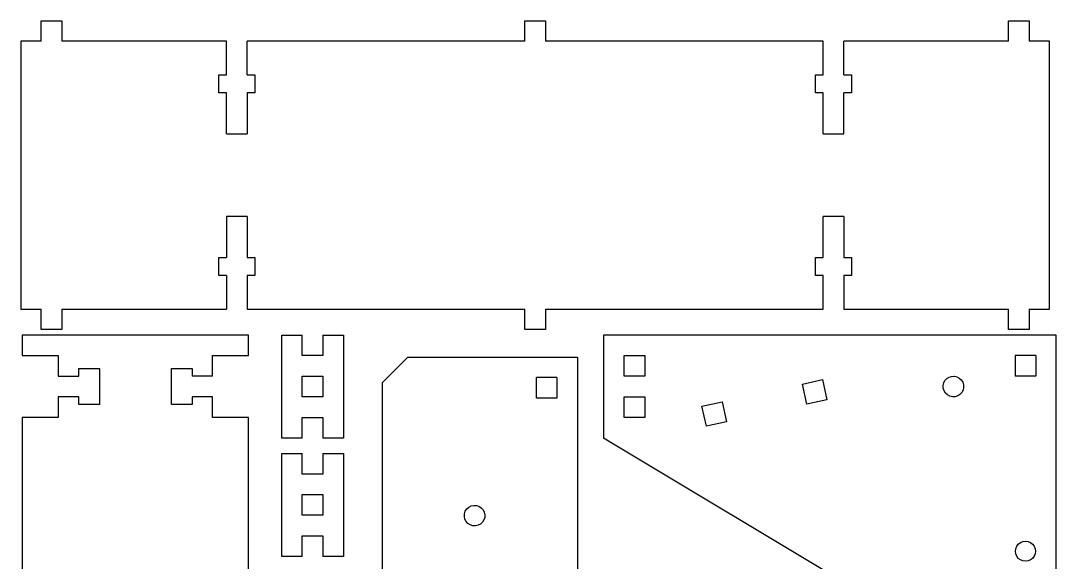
# Model space of a CAD drawing. Extents: x 0 to 201, y 0 to 275.
# Drawn here: x 0.1 to 201.4, y 169.6 to 274.8 of the extents above; entities that cross this region are included whole.
import ezdxf

# ---------------------------------------------------------------- set-up
doc = ezdxf.new("R2010")
doc.units = 0
doc.layers.add('PROFILEEDGES', color=7, linetype='CONTINUOUS')

msp = doc.modelspace()

# ---------------------------------------------------------------- linework, layer by layer
at = {"layer": 'PROFILEEDGES', "color": 7}
for points in [[(4.132294, 270.778108), (4.132294, 274.778108), (8.132294, 274.778108), (8.132294, 270.778108)], [(98.132302, 270.778108), (98.132302, 274.778108)], [(98.132302, 274.778108), (102.132299, 274.778108)], [(102.132299, 274.778108), (102.132299, 270.778108)], [(192.132305, 274.778108), (196.132302, 274.778108)], [(192.132305, 270.778108), (192.132305, 274.778108)], [(196.132302, 274.778108), (196.132302, 270.778108)], [(0.132292, 270.778108), (0.132292, 218.778107)], [(4.132294, 270.778108), (0.132292, 270.778108)], [(40.132294, 270.778108), (8.132294, 270.778108)], [(40.132294, 264.278108), (40.132294, 270.778108)], [(44.132294, 264.278108), (44.132294, 270.778108)], [(98.132302, 270.778108), (44.132294, 270.778108)], [(156.132302, 270.778108), (102.132299, 270.778108)], [(156.132302, 264.278108), (156.132302, 270.778108)], [(160.1323, 264.278108), (160.1323, 270.778108)], [(192.132305, 270.778108), (160.1323, 270.778108)], [(200.132299, 270.778108), (196.132302, 270.778108)], [(200.132299, 218.778107), (200.132299, 270.778108)], [(38.632294, 264.278108), (40.132294, 264.278108)], [(38.632294, 260.778107), (38.632294, 264.278108)], [(44.132294, 264.278108), (45.632293, 264.278108)], [(45.632293, 264.278108), (45.632293, 260.778107)], [(154.6323, 264.278108), (156.132302, 264.278108)], [(154.6323, 260.778107), (154.6323, 264.278108)], [(160.1323, 264.278108), (161.632302, 264.278108)], [(161.632302, 264.278108), (161.632302, 260.778107)], [(40.132294, 260.778107), (38.632294, 260.778107)], [(40.132294, 252.778107), (40.132294, 260.778107)], [(45.632293, 260.778107), (44.132294, 260.778107)], [(44.132294, 260.778107), (44.132294, 252.778107)], [(156.132302, 260.778107), (154.6323, 260.778107)], [(156.132302, 252.778107), (156.132302, 260.778107)], [(156.132302, 252.778107), (160.1323, 252.778107), (160.1323, 260.778107)], [(161.632302, 260.778107), (160.1323, 260.778107)], [(40.132294, 252.778107), (44.132294, 252.778107)], [(44.132294, 236.778108), (40.132294, 236.778108), (40.132294, 228.778108)], [(44.132294, 236.778108), (44.132294, 228.778108)], [(160.1323, 236.778108), (156.132302, 236.778108)], [(156.132302, 228.778108), (156.132302, 236.778108)], [(160.1323, 236.778108), (160.1323, 228.778108)], [(38.632294, 228.778108), (40.132294, 228.778108)], [(38.632294, 225.278107), (38.632294, 228.778108)], [(44.132294, 228.778108), (45.632293, 228.778108)], [(45.632293, 228.778108), (45.632293, 225.278107)], [(154.6323, 225.278107), (154.6323, 228.778108), (156.132302, 228.778108)], [(161.632302, 228.778108), (161.632302, 225.278107), (160.1323, 225.278107)], [(160.1323, 228.778108), (161.632302, 228.778108)], [(40.132294, 225.278107), (38.632294, 225.278107)], [(40.132294, 225.278107), (40.132294, 218.778107)], [(44.132294, 225.278107), (44.132294, 218.778107)], [(45.632293, 225.278107), (44.132294, 225.278107)], [(156.132302, 225.278107), (154.6323, 225.278107)], [(156.132302, 218.778107), (156.132302, 225.278107)], [(160.1323, 225.278107), (160.1323, 218.778107)], [(0.132292, 218.778107), (4.132294, 218.778107)], [(8.132294, 218.778107), (8.132294, 214.778107), (4.132294, 214.778107)], [(4.132294, 214.778107), (4.132294, 218.778107)], [(8.132294, 218.778107), (40.132294, 218.778107)], [(44.132294, 218.778107), (98.132302, 218.778107)], [(98.132302, 214.778107), (98.132302, 218.778107)], [(102.132299, 218.778107), (102.132299, 214.778107)], [(102.132299, 218.778107), (156.132302, 218.778107)], [(160.1323, 218.778107), (192.132305, 218.778107)], [(192.132305, 214.778107), (192.132305, 218.778107)], [(196.132302, 218.778107), (196.132302, 214.778107)], [(196.132302, 218.778107), (200.132299, 218.778107)], [(0.428128, 213.719776), (0.428128, 209.719776)], [(44.428127, 213.719776), (0.428128, 213.719776)], [(44.428127, 209.719776), (44.428127, 213.719776)], [(50.864762, 213.719776), (54.864762, 213.719776)], [(50.864762, 193.719776), (50.864762, 213.719776)], [(54.864762, 209.719776), (54.864762, 213.719776)], [(58.864762, 213.719776), (62.864762, 213.719776)], [(58.864762, 213.719776), (58.864762, 209.719776)], [(62.864762, 213.719776), (62.864762, 193.719776)], [(102.132299, 214.778107), (98.132302, 214.778107)], [(113.42814, 213.719776), (113.42814, 193.719776)], [(201.428133, 213.719776), (113.42814, 213.719776)], [(196.132302, 214.778107), (192.132305, 214.778107)], [(201.428133, 13.719776), (201.428133, 213.719776)], [(0.428128, 209.719776), (7.428127, 209.719776)], [(7.428127, 209.719776), (7.428127, 205.719776)], [(37.428128, 205.719776), (37.428128, 209.719776), (44.428127, 209.719776)], [(58.864762, 209.719776), (54.864762, 209.719776)], [(75.36012, 209.454214), (70.36013, 204.454216)], [(75.36012, 209.454214), (108.360117, 209.454214)], [(108.360117, 209.454214), (108.360117, 9.454214)], [(117.428137, 205.719776), (117.428137, 209.719776)], [(117.428137, 209.719776), (121.428134, 209.719776)], [(121.428134, 209.719776), (121.428134, 205.719776)], [(193.428138, 209.719776), (193.428138, 205.719776)], [(197.428136, 209.719776), (193.428138, 209.719776)], [(197.428136, 209.719776), (197.428136, 205.719776)], [(7.428127, 205.719776), (11.428127, 205.719776)], [(11.428127, 205.719776), (11.428127, 207.219776)], [(11.428127, 207.219776), (15.428127, 207.219776)], [(15.428127, 207.219776), (15.428127, 200.219776)], [(44.428127, 197.719776), (37.428128, 197.719776), (37.428128, 201.719776), (33.428128, 201.719776), (33.428128, 200.219776), (29.428128, 200.219776), (29.428128, 207.219776), (33.428128, 207.219776), (33.428128, 205.719776)], [(37.428128, 205.719776), (33.428128, 205.719776)], [(54.864762, 205.719776), (58.864762, 205.719776)], [(54.864762, 201.719776), (54.864762, 205.719776)], [(58.864762, 205.719776), (58.864762, 201.719776)], [(104.36012, 205.454214), (100.360123, 205.454214)], [(100.360123, 201.454214), (100.360123, 205.454214)], [(104.36012, 205.454214), (104.36012, 201.454214)], [(121.428134, 205.719776), (117.428137, 205.719776)], [(180.148622, 205.25694), (180.590079, 205.535724)], [(180.590079, 205.535724), (181.088633, 205.690751)], [(181.088633, 205.690751), (181.610312, 205.711468)], [(181.610312, 205.71146), (182.119609, 205.596441)], [(182.119609, 205.596441), (182.581756, 205.353529)], [(182.581756, 205.353529), (182.965296, 204.999279)], [(197.428136, 205.719776), (193.428138, 205.719776)], [(70.36013, 204.454216), (70.36013, 59.454215)], [(152.08612, 204.214731), (155.992269, 205.076143)], [(152.94755, 200.308587), (152.08612, 204.214731)], [(155.992269, 205.076143), (156.853699, 201.169998)], [(179.436443, 203.901972), (179.551457, 204.41125)], [(179.457159, 203.380277), (179.436522, 203.901972)], [(179.612179, 202.88172), (179.457159, 203.380277)], [(179.551457, 204.41125), (179.794371, 204.873403), (180.148622, 205.25694)], [(182.965296, 204.999279), (183.244061, 204.557832)], [(183.244061, 204.557832), (183.399107, 204.059275), (183.419745, 203.537583), (183.304783, 203.028305)], [(11.428127, 201.719776), (7.428127, 201.719776), (7.428127, 197.719776), (0.428128, 197.719776)], [(11.428127, 200.219776), (11.428127, 201.719776)], [(58.864762, 201.719776), (54.864762, 201.719776)], [(104.36012, 201.454214), (100.360123, 201.454214)], [(117.428137, 201.719776), (121.428134, 201.719776)], [(117.428137, 197.719776), (117.428137, 201.719776)], [(121.428134, 201.719776), (121.428134, 197.719776)], [(181.767633, 201.748801), (181.245928, 201.728084), (180.736658, 201.843114), (180.27451, 202.086026), (179.89097, 202.440276), (179.612179, 202.88172)], [(182.266188, 201.903831), (181.767633, 201.748801)], [(182.707619, 202.182612), (182.266188, 201.903831)], [(183.061869, 202.566149), (182.707619, 202.182612)], [(183.304783, 203.028305), (183.061869, 202.566149)], [(15.428127, 200.219776), (11.428127, 200.219776)], [(133.416828, 196.001524), (132.555398, 199.907669), (136.461548, 200.769081)], [(136.461548, 200.769081), (137.322952, 196.862936)], [(156.853699, 201.169998), (152.94755, 200.308587)], [(0.428128, 197.719776), (0.428128, 47.719777)], [(44.428127, 47.719777), (44.428127, 197.719776)], [(54.864762, 197.719776), (58.864762, 197.719776)], [(54.864762, 193.719776), (54.864762, 197.719776)], [(58.864762, 197.719776), (58.864762, 193.719776)], [(121.428134, 197.719776), (117.428137, 197.719776)], [(137.322952, 196.862936), (133.416828, 196.001524)], [(54.864762, 193.719776), (50.864762, 193.719776)], [(62.864762, 193.719776), (58.864762, 193.719776)], [(163.428119, 163.719775), (113.42814, 193.719776)], [(50.864762, 190.719777), (54.864762, 190.719777)], [(50.864762, 170.719777), (50.864762, 190.719777)], [(54.864762, 186.719777), (54.864762, 190.719777)], [(58.864762, 190.719777), (62.864762, 190.719777)], [(58.864762, 190.719777), (58.864762, 186.719777)], [(62.864762, 190.719777), (62.864762, 170.719777)], [(58.864762, 186.719777), (54.864762, 186.719777)], [(54.864762, 182.719777), (58.864762, 182.719777)], [(54.864762, 178.719777), (54.864762, 182.719777)], [(58.864762, 182.719777), (58.864762, 178.719777)], [(86.39052, 179.001511), (86.547523, 179.499451)], [(86.547523, 179.499451), (86.828035, 179.939789)], [(86.828035, 179.939789), (87.212977, 180.292519)], [(87.212977, 180.292519), (87.676077, 180.533599)], [(87.676077, 180.533599), (88.185823, 180.646605)], [(88.185823, 180.646605), (88.707423, 180.623825)], [(88.707423, 180.62383), (89.205369, 180.466831)], [(89.205369, 180.466831), (89.645715, 180.186304)], [(89.645715, 180.186304), (89.998431, 179.801367)], [(89.998431, 179.801367), (90.239519, 179.338257)], [(90.239519, 179.338257), (90.352523, 178.828526)], [(58.864762, 178.719777), (54.864762, 178.719777)], [(86.367739, 178.479903), (86.390493, 179.001511)], [(86.480743, 177.970176), (86.367739, 178.479903)], [(86.721831, 177.507062), (86.480743, 177.970176)], [(87.074547, 177.122125), (86.721831, 177.507062)], [(89.892227, 177.36864), (89.507285, 177.015911)], [(90.172738, 177.808978), (89.892227, 177.36864)], [(90.329742, 178.306919), (90.172738, 177.808978)], [(90.352523, 178.828526), (90.329769, 178.306919)], [(87.514893, 176.841601), (87.074547, 177.122125)], [(88.012839, 176.6846), (87.514893, 176.841601)], [(88.534438, 176.661827), (88.012839, 176.684607)], [(89.044158, 176.77483), (88.534438, 176.661827)], [(89.507285, 177.015911), (89.044158, 176.77483)], [(54.864762, 174.719777), (58.864762, 174.719777)], [(54.864762, 170.719777), (54.864762, 174.719777)], [(58.864762, 174.719777), (58.864762, 170.719777)], [(194.049274, 173.098635), (194.453134, 173.408526)], [(194.453134, 173.408526), (194.923431, 173.603331)], [(194.923431, 173.603331), (195.428124, 173.669776), (195.932817, 173.603331)], [(195.932817, 173.603331), (196.40314, 173.408526)], [(196.40314, 173.408526), (196.806973, 173.098635)], [(193.478118, 171.719778), (193.544582, 172.224473), (193.739368, 172.694778), (194.049274, 173.098635)], [(193.544582, 171.21508), (193.478118, 171.719778)], [(197.11688, 170.744778), (196.806973, 170.340918), (196.40314, 170.031027), (195.932817, 169.836222), (195.428124, 169.769778), (194.923431, 169.836222), (194.453134, 170.031027), (194.049274, 170.340918), (193.739368, 170.744778), (193.544582, 171.21508)], [(196.806973, 173.098635), (197.11688, 172.694778)], [(197.11688, 172.694778), (197.311693, 172.224473)], [(197.311693, 171.21508), (197.11688, 170.744778)], [(197.311693, 172.224473), (197.378129, 171.719778)], [(197.378129, 171.719778), (197.311693, 171.21508)], [(54.864762, 170.719777), (50.864762, 170.719777)], [(62.864762, 170.719777), (58.864762, 170.719777)]]:
    msp.add_lwpolyline(points, dxfattribs=at)

doc.saveas('drawing.dxf')
